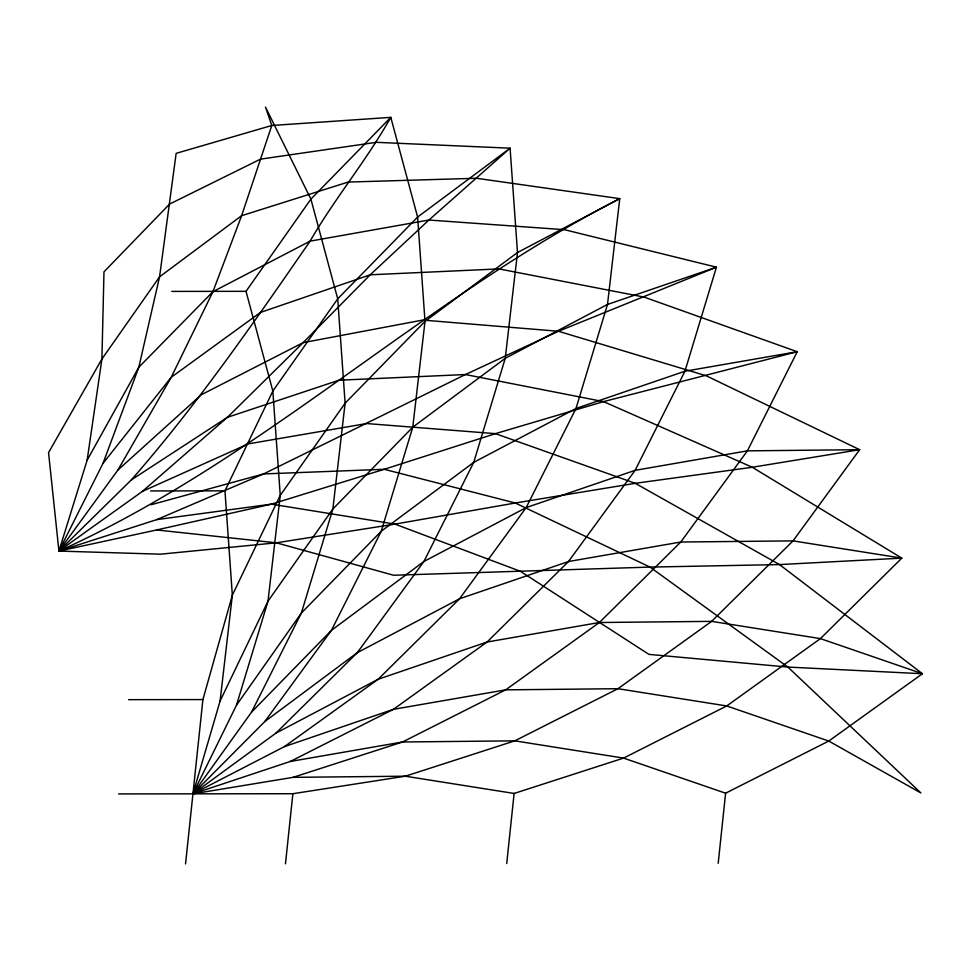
<?xml version="1.0" encoding="UTF-8"?>
<svg xmlns="http://www.w3.org/2000/svg" width="971" height="971" viewBox="0 0 971 971"><rect width="100%" height="100%" fill="white"/><g stroke="black" fill="none" stroke-linecap="round" stroke-linejoin="round"><path stroke-width="1.46" d="M185.546 863.935L202.903 699.569L232.348 595.187L280.243 495.38L345.118 403.183L425.007 321.413L517.494 252.533L619.753 198.642L607.506 304.445L575.997 408.475L526.173 507.602L459.55 598.779L378.156 679.263L284.467 746.602L192.95 793.841L220.101 700.989L267.996 601.183L332.871 508.986L412.76 427.204L505.248 358.323L607.506 304.445L716.44 267.183L684.931 371.225L635.107 470.34L568.484 561.529L487.09 642.013L393.401 709.34L290.244 761.482L192.95 793.841L236.475 705.213L301.362 613.029L381.251 531.246L473.727 462.366L575.997 408.475L684.931 371.225L797.227 351.72L747.403 450.847L680.78 542.024L599.386 622.508L505.697 689.847L402.552 741.99L293.084 777.346L192.95 793.841L251.538 712.144L331.427 630.361L423.914 561.481L526.173 507.602L635.107 470.34L747.403 450.847L859.651 449.694L793.028 540.883L711.634 621.367L617.944 688.706L514.8 740.849L405.332 776.205L292.866 793.72L118.656 793.926M285.462 863.814L292.866 793.72M506.716 863.547L514.12 793.453L623.588 758.096L726.733 705.953L820.422 638.615L901.816 558.131L752.282 467.257L603.549 401.618L465.425 374.539L338.988 380.219L227.408 417.324L131.388 479.856L58.928 551.079L48.55 452.595L101.919 359.039L159.56 276.832L241.609 215.708L348.128 182.075L476.494 178.263L619.753 198.642C422.434 299.699 261.709 459.732 58.928 551.079L87.147 460.181L101.919 359.039L103.982 271.844L169.549 204.104L260.507 159.135L376.299 142.324L510.091 148.187L517.494 252.533L505.248 358.323L473.727 462.366L423.914 561.481L357.292 652.67L275.898 733.154L192.95 793.841L264.804 721.55L357.292 652.67L459.55 598.779L568.484 561.529L680.78 542.024L793.028 540.883L901.816 558.131L779.507 564.576L650 567.088L393.583 575.245L276.347 542.813L156.647 529.96L58.928 551.079L102.975 463.41L138.817 367.244L159.56 276.832L176.152 153.357L271.795 125.49L390.791 117.357L417.615 217.067L425.007 321.413L412.76 427.204L381.251 531.246L331.427 630.361L264.804 721.55M718.2 863.292L725.604 793.198L828.761 741.055L922.45 673.728L779.507 564.576L635.277 483.315L495.416 433.649L366.65 423.55L248.285 443.868L142.434 491.362L58.928 551.079L160.543 554.186L276.347 542.813L394.991 524.122L515.261 503.002L635.277 483.315L752.282 467.257L859.651 449.694L706.196 375.765L558.459 331.269L422.725 320.066L303.146 342.654L201.361 394.724L117.892 470.061L58.928 551.079L156.804 519.606L263.578 473.933L465.425 374.539L558.459 331.269L716.44 267.183L564.454 229.69L428.927 220.029L310.089 241.148L212.928 291.701L138.817 367.244L87.147 460.181M220.101 700.989L232.348 595.187L224.956 490.841L272.839 391.034L337.714 298.85L417.615 217.067L510.091 148.187L428.927 220.029L370.23 274.793L303.146 342.654L227.408 417.324L142.434 491.362M236.475 705.213L267.996 601.183L280.243 495.38L272.839 391.034L246.027 291.324L310.902 199.128L390.791 117.357C366.601 160.324 334.789 198.412 310.089 241.148C253.577 322.979 196.992 404.919 131.388 479.856M251.538 712.144L301.362 613.029L332.871 508.986L345.118 403.183L337.714 298.85L310.902 199.128L265.484 107.065L271.795 125.49L241.609 215.708L212.928 291.701L171.224 377.282L117.892 470.061M102.975 463.41L171.224 377.282L260.471 312.419L370.23 274.793L498.997 268.906L644.04 297.077L797.227 351.72L603.549 401.618L495.416 433.649L384.225 469.296L271.492 504.143L156.647 529.96M275.898 733.154L378.156 679.263L487.09 642.013L599.386 622.508L711.634 621.367L820.422 638.615L922.45 673.728L787.882 667.065L648.944 654.381L520.395 571.3L394.991 524.122L271.492 504.143L156.804 519.606M284.467 746.602L393.401 709.34L505.697 689.847L617.944 688.706L726.733 705.953L828.761 741.055L920.909 792.967L787.882 667.065L650 567.088L515.261 503.002L384.225 469.296L263.578 473.933L151.003 504.762M290.244 761.482L402.552 741.99L514.8 740.849L623.588 758.096L725.604 793.198M293.084 777.346L405.332 776.205L514.12 793.453M171.733 291.409L246.027 291.324M150.663 490.938L224.956 490.841M128.609 699.666L202.903 699.569"/></g></svg>
